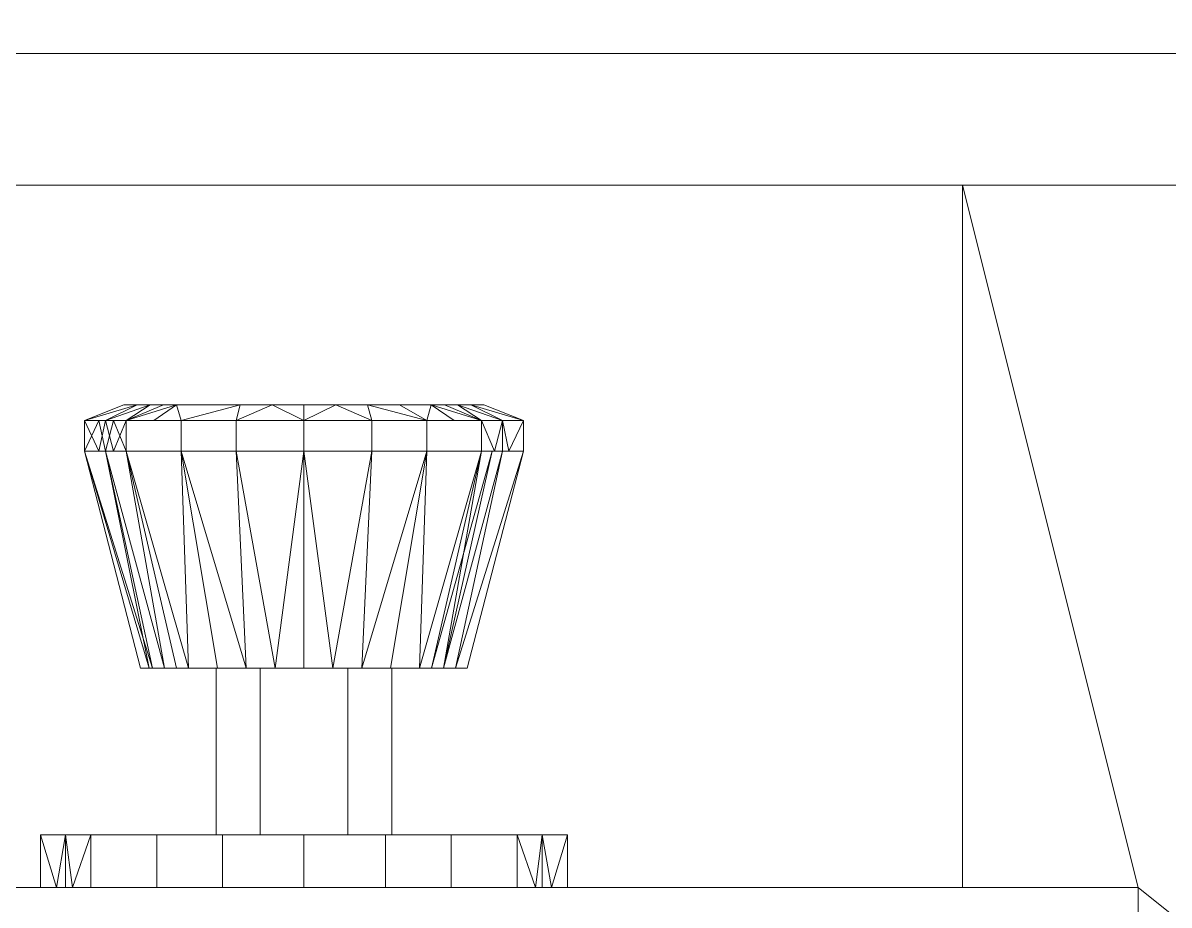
# Model space of a CAD drawing. Header units: millimetres. Extents: x -58504 to -31854, y -45142 to -12667.
# Drawn here: x -43530.8 to -43400.3, y -36413.8 to -36313.4 of the extents above; entities that cross this region are included whole.
import ezdxf

# ---------------------------------------------------------------- set-up
doc = ezdxf.new("R2010")
doc.units = ezdxf.units.MM
for name, color, linetype, lineweight in [('Doors', 7, 'Continuous', 9), ('Floors', 7, 'Continuous', 9), ('Frame_Mullion', 7, 'Continuous', 9), ('Walls', 7, 'Continuous', 9), ('五金器具', 7, 'Continuous', 9)]:
    doc.layers.add(name, color=color, linetype=linetype, lineweight=lineweight)

# ---------------------------------------------------------------- blocks, each defined once
blk = doc.blocks.new('單開-矩形- _1_ - 100 x 210 cm-432073-_3D_')
at = {"layer": 'Frame_Mullion', "color": 8}
mesh = blk.add_polyface(dxfattribs=at)
corners = [(430, 270), (430, 270, 2030), (-430, 270, 2030), (-430, 270), (-500, 270), (-500, 270, 2100), (500, 270, 2100), (500, 270)]
mesh.append_faces([[corners[k] for k in face] for face in [(6, 1, 2, 5)]], dxfattribs={"vtx0": -1, "vtx2": -1, "color": 8})
mesh.append_faces([[corners[k] for k in face] for face in [(7, 0, 1, 6)]], dxfattribs={"vtx2": -1, "color": 8})
mesh.append_faces([[corners[k] for k in face] for face in [(2, 3, 4, 5)]], dxfattribs={"vtx3": -1, "color": 8})
mesh = blk.add_polyface(dxfattribs=at)
corners = [(-500, 270, 2100), (-500, 150, 2100), (500, 150, 2100), (500, 270, 2100)]
mesh.append_faces([[corners[k] for k in face] for face in [(0, 1, 2, 3)]], dxfattribs={"color": 8})
mesh = blk.add_polyface(dxfattribs=at)
corners = [(-430, 190, 2030), (-430, 270, 2030), (430, 270, 2030), (430, 190, 2030)]
mesh.append_faces([[corners[k] for k in face] for face in [(0, 1, 2, 3)]], dxfattribs={"color": 8})
mesh = blk.add_polyface(dxfattribs=at)
corners = [(450, 150), (450, 190), (430, 190), (430, 270), (500, 270), (500, 150)]
mesh.append_faces([[corners[k] for k in face] for face in [(3, 1, 2)]], dxfattribs={"vtx0": -1, "color": 8})
mesh.append_faces([[corners[k] for k in face] for face in [(1, 3, 4, 5)]], dxfattribs={"vtx0": -1, "vtx3": -1, "color": 8})
mesh.append_faces([[corners[k] for k in face] for face in [(0, 1, 5)]], dxfattribs={"vtx1": -1, "color": 8})
mesh = blk.add_polyface(dxfattribs=at)
corners = [(430, 190, 2030), (430, 270, 2030), (430, 270), (430, 190)]
mesh.append_faces([[corners[k] for k in face] for face in [(0, 1, 2, 3)]], dxfattribs={"color": 8})
mesh = blk.add_polyface(dxfattribs=at)
corners = [(450, 190), (450, 190, 2050), (-450, 190, 2050), (-450, 190), (-430, 190), (-430, 190, 2030), (430, 190, 2030), (430, 190)]
mesh.append_faces([[corners[k] for k in face] for face in [(2, 5, 6, 1)]], dxfattribs={"vtx0": -1, "vtx2": -1, "color": 8})
mesh.append_faces([[corners[k] for k in face] for face in [(3, 4, 5, 2)]], dxfattribs={"vtx2": -1, "color": 8})
mesh.append_faces([[corners[k] for k in face] for face in [(6, 7, 0, 1)]], dxfattribs={"vtx3": -1, "color": 8})
mesh = blk.add_polyface(dxfattribs=at)
corners = [(-450, 150, 2050), (-450, 190, 2050), (450, 190, 2050), (450, 150, 2050)]
mesh.append_faces([[corners[k] for k in face] for face in [(0, 1, 2, 3)]], dxfattribs={"color": 8})
mesh = blk.add_polyface(dxfattribs=at)
corners = [(450, 150, 2050), (450, 190, 2050), (450, 190), (450, 150)]
mesh.append_faces([[corners[k] for k in face] for face in [(0, 1, 2, 3)]], dxfattribs={"color": 8})
at = {"layer": '五金器具'}
mesh = blk.add_polyface(dxfattribs=at)
corners = [(375.5, 245, 1000), (380, 243.2, 1000), (375.23, 243.2, 985.31), (362.73, 243.2, 976.22), (347.27, 243.2, 976.22), (334.77, 243.2, 985.31), (330, 243.2, 1000), (334.5, 245, 1000), (340.5, 245, 985.5), (355, 245, 979.5), (369.5, 245, 985.5), (347.75, 245, 982.5), (362.25, 245, 982.5), (337.5, 245, 992.75), (332.39, 243.2, 992.65), (372.5, 245, 992.75), (377.61, 243.2, 992.65), (341.02, 243.2, 980.76), (368.98, 243.2, 980.76), (351.38, 245, 981), (355, 243.2, 976.22), (358.62, 245, 981), (339, 245, 989.13), (336, 245, 996.38), (371, 245, 989.13), (374, 245, 996.38), (344.13, 245, 984), (372.1, 243.2, 983.03), (365.87, 245, 984)]
mesh.append_faces([[corners[k] for k in face] for face in [(4, 19, 20), (20, 21, 3), (21, 20, 9), (16, 25, 1), (9, 20, 19)]], dxfattribs={"vtx0": -1, "vtx1": -1})
mesh.append_faces([[corners[k] for k in face] for face in [(13, 5, 14), (4, 11, 19), (5, 13, 22), (18, 12, 28), (16, 15, 25)]], dxfattribs={"vtx0": -1, "vtx2": -1})
mesh.append_faces([[corners[k] for k in face] for face in [(2, 10, 24, 15)]], dxfattribs={"vtx0": -1, "vtx3": -1})
mesh.append_faces([[corners[k] for k in face] for face in [(0, 1, 25)]], dxfattribs={"vtx1": -1})
mesh.append_faces([[corners[k] for k in face] for face in [(21, 12, 3), (14, 6, 23), (26, 11, 17, 8), (27, 18, 10), (18, 3, 12), (17, 5, 8), (4, 17, 11), (2, 27, 10), (22, 8, 5), (23, 13, 14), (16, 2, 15), (28, 10, 18)]], dxfattribs={"vtx1": -1, "vtx2": -1})
mesh.append_faces([[corners[k] for k in face] for face in [(6, 7, 23)]], dxfattribs={"vtx2": -1})
mesh = blk.add_polyface(dxfattribs=at)
corners = [(334.5, 245, 1000), (330, 243.2, 1000), (334.77, 243.2, 1014.69), (347.27, 243.2, 1023.78), (362.73, 243.2, 1023.78), (375.23, 243.2, 1014.69), (380, 243.2, 1000), (375.5, 245, 1000), (369.5, 245, 1014.5), (355, 245, 1020.5), (340.5, 245, 1014.5), (362.25, 245, 1017.5), (347.75, 245, 1017.5), (372.5, 245, 1007.25), (377.61, 243.2, 1007.35), (337.5, 245, 1007.25), (332.39, 243.2, 1007.35), (368.98, 243.2, 1019.24), (341.02, 243.2, 1019.24), (358.62, 245, 1019), (355, 243.2, 1023.78), (351.38, 245, 1019), (371, 245, 1010.87), (374, 245, 1003.62), (339, 245, 1010.87), (336, 245, 1003.62), (365.87, 245, 1016), (337.9, 243.2, 1016.97), (344.13, 245, 1016)]
mesh.append_faces([[corners[k] for k in face] for face in [(24, 2, 10), (4, 19, 20), (20, 21, 3), (21, 20, 9), (16, 25, 1), (9, 20, 19)]], dxfattribs={"vtx0": -1, "vtx1": -1})
mesh.append_faces([[corners[k] for k in face] for face in [(13, 5, 14), (4, 11, 19), (5, 13, 22), (16, 15, 25), (17, 8, 26)]], dxfattribs={"vtx0": -1, "vtx2": -1})
mesh.append_faces([[corners[k] for k in face] for face in [(18, 12, 28, 10)]], dxfattribs={"vtx0": -1, "vtx3": -1})
mesh.append_faces([[corners[k] for k in face] for face in [(0, 1, 25)]], dxfattribs={"vtx1": -1})
mesh.append_faces([[corners[k] for k in face] for face in [(21, 12, 3), (14, 6, 23), (26, 11, 17), (27, 18, 10), (18, 3, 12), (17, 5, 8), (4, 17, 11), (24, 15, 2), (2, 27, 10), (22, 8, 5), (23, 13, 14), (16, 2, 15)]], dxfattribs={"vtx1": -1, "vtx2": -1})
mesh.append_faces([[corners[k] for k in face] for face in [(6, 7, 23)]], dxfattribs={"vtx2": -1})
mesh = blk.add_polyface(dxfattribs=at)
corners = [(355, 245, 1000), (375.5, 245, 1000), (369.5, 245, 985.5), (355, 245, 979.5), (340.5, 245, 985.5), (334.5, 245, 1000)]
mesh.append_faces([[corners[k] for k in face] for face in [(0, 3, 4, 5)]], dxfattribs={"vtx0": -1})
mesh.append_faces([[corners[k] for k in face] for face in [(0, 1, 2, 3)]], dxfattribs={"vtx3": -1})
mesh = blk.add_polyface(dxfattribs=at)
corners = [(355, 245, 1000), (334.5, 245, 1000), (340.5, 245, 1014.5), (355, 245, 1020.5), (369.5, 245, 1014.5), (375.5, 245, 1000)]
mesh.append_faces([[corners[k] for k in face] for face in [(4, 5, 0, 3)]], dxfattribs={"vtx2": -1})
mesh.append_faces([[corners[k] for k in face] for face in [(0, 1, 2, 3)]], dxfattribs={"vtx3": -1})
mesh = blk.add_polyface(dxfattribs=at)
corners = [(380, 243.2, 1000), (380, 239.7, 1000), (375.23, 239.7, 985.31), (362.73, 239.7, 976.22), (347.27, 239.7, 976.22), (334.77, 239.7, 985.31), (330, 239.7, 1000), (330, 243.2, 1000), (334.77, 243.2, 985.31), (347.27, 243.2, 976.22), (362.73, 243.2, 976.22), (375.23, 243.2, 985.31), (333.32, 243.2, 989.79), (332.39, 239.7, 992.65), (341.02, 239.7, 980.76), (341.02, 243.2, 980.76), (355, 243.2, 976.22), (355, 239.7, 976.22), (368.98, 239.7, 980.76), (368.98, 243.2, 980.76), (376.68, 239.7, 989.79), (377.61, 243.2, 992.65), (331.66, 243.2, 994.9), (378.34, 239.7, 994.9)]
mesh.append_faces([[corners[k] for k in face] for face in [(13, 12, 5), (0, 23, 21), (21, 20, 11), (2, 11, 20)]], dxfattribs={"vtx0": -1, "vtx1": -1})
mesh.append_faces([[corners[k] for k in face] for face in [(5, 8, 15, 14), (9, 4, 14, 15), (10, 3, 17, 16), (3, 10, 19, 18), (11, 2, 18, 19), (22, 13, 6), (4, 9, 16, 17)]], dxfattribs={"vtx0": -1, "vtx2": -1})
mesh.append_faces([[corners[k] for k in face] for face in [(22, 12, 13), (23, 20, 21), (12, 8, 5)]], dxfattribs={"vtx1": -1, "vtx2": -1})
mesh.append_faces([[corners[k] for k in face] for face in [(6, 7, 22), (0, 1, 23)]], dxfattribs={"vtx2": -1})
mesh = blk.add_polyface(dxfattribs=at)
corners = [(330, 243.2, 1000), (330, 239.7, 1000), (334.77, 239.7, 1014.69), (347.27, 239.7, 1023.78), (362.73, 239.7, 1023.78), (375.23, 239.7, 1014.69), (380, 239.7, 1000), (380, 243.2, 1000), (375.23, 243.2, 1014.69), (362.73, 243.2, 1023.78), (347.27, 243.2, 1023.78), (334.77, 243.2, 1014.69), (368.98, 243.2, 1019.24), (368.98, 239.7, 1019.24), (377.61, 239.7, 1007.35), (377.61, 243.2, 1007.35), (355, 243.2, 1023.78), (355, 239.7, 1023.78), (333.32, 239.7, 1010.21), (332.39, 243.2, 1007.35), (341.02, 239.7, 1019.24), (341.02, 243.2, 1019.24), (331.66, 239.7, 1005.1)]
mesh.append_faces([[corners[k] for k in face] for face in [(15, 14, 6, 7)]], dxfattribs={"vtx0": -1})
mesh.append_faces([[corners[k] for k in face] for face in [(19, 18, 11), (0, 22, 19), (2, 11, 18)]], dxfattribs={"vtx0": -1, "vtx1": -1})
mesh.append_faces([[corners[k] for k in face] for face in [(5, 8, 12, 13), (9, 4, 13, 12), (14, 15, 8, 5), (4, 9, 16, 17), (17, 16, 10, 3), (3, 10, 21, 20), (20, 21, 11, 2)]], dxfattribs={"vtx0": -1, "vtx2": -1})
mesh.append_faces([[corners[k] for k in face] for face in [(22, 18, 19)]], dxfattribs={"vtx1": -1, "vtx2": -1})
mesh.append_faces([[corners[k] for k in face] for face in [(0, 1, 22)]], dxfattribs={"vtx2": -1})
mesh = blk.add_polyface(dxfattribs=at)
corners = [(380, 239.7, 1000), (373.6, 215, 1000), (368.15, 215, 986.85), (355, 215, 981.4), (341.85, 215, 986.85), (336.4, 215, 1000), (330, 239.7, 1000), (334.77, 239.7, 985.31), (347.27, 239.7, 976.22), (362.73, 239.7, 976.22), (375.23, 239.7, 985.31), (361.58, 215, 984.12), (348.42, 215, 984.12), (339.12, 215, 993.42), (370.88, 215, 993.42), (341.02, 239.7, 980.76), (368.98, 239.7, 980.76), (355, 239.7, 976.22), (351.71, 215, 982.76), (358.29, 215, 982.76), (340.49, 215, 990.14), (332.39, 239.7, 992.65), (377.61, 239.7, 992.65), (372.24, 215, 996.71), (376.42, 239.7, 988.98), (345.14, 215, 985.49), (364.86, 215, 985.49), (337.76, 215, 996.71), (369.51, 215, 990.14)]
mesh.append_faces([[corners[k] for k in face] for face in [(21, 27, 6), (9, 19, 17), (3, 17, 19), (17, 18, 8), (24, 28, 10)]], dxfattribs={"vtx0": -1, "vtx1": -1})
mesh.append_faces([[corners[k] for k in face] for face in [(4, 7, 15), (23, 22, 0), (9, 11, 19), (22, 23, 14), (24, 14, 28), (16, 2, 26), (21, 13, 27)]], dxfattribs={"vtx0": -1, "vtx2": -1})
mesh.append_faces([[corners[k] for k in face] for face in [(7, 4, 20, 13)]], dxfattribs={"vtx0": -1, "vtx3": -1})
mesh.append_faces([[corners[k] for k in face] for face in [(5, 6, 27), (1, 23, 0)]], dxfattribs={"vtx1": -1})
mesh.append_faces([[corners[k] for k in face] for face in [(28, 2, 10), (24, 22, 14), (12, 25, 15), (21, 7, 13), (3, 18, 17), (16, 10, 2), (15, 8, 12), (26, 11, 16), (18, 12, 8), (25, 4, 15), (9, 16, 11)]], dxfattribs={"vtx1": -1, "vtx2": -1})
mesh = blk.add_polyface(dxfattribs=at)
corners = [(330, 239.7, 1000), (336.4, 215, 1000), (341.85, 215, 1013.15), (355, 215, 1018.6), (368.15, 215, 1013.15), (373.6, 215, 1000), (380, 239.7, 1000), (375.23, 239.7, 1014.69), (362.73, 239.7, 1023.78), (347.27, 239.7, 1023.78), (334.77, 239.7, 1014.69), (348.42, 215, 1015.88), (361.58, 215, 1015.88), (370.88, 215, 1006.58), (339.12, 215, 1006.58), (368.98, 239.7, 1019.24), (341.02, 239.7, 1019.24), (355, 239.7, 1023.78), (358.29, 215, 1017.24), (351.71, 215, 1017.24), (369.51, 215, 1009.86), (377.61, 239.7, 1007.35), (337.37, 215, 1002.33), (332.39, 239.7, 1007.35), (340.49, 215, 1009.86), (364.86, 215, 1014.51), (345.14, 215, 1014.51), (372.24, 215, 1003.29)]
mesh.append_faces([[corners[k] for k in face] for face in [(21, 27, 6), (0, 22, 23), (14, 23, 22), (9, 19, 17), (3, 17, 19), (17, 18, 8)]], dxfattribs={"vtx0": -1, "vtx1": -1})
mesh.append_faces([[corners[k] for k in face] for face in [(10, 14, 24), (4, 7, 15), (7, 4, 20), (9, 11, 19), (14, 10, 23), (16, 2, 26), (21, 13, 27)]], dxfattribs={"vtx0": -1, "vtx2": -1})
mesh.append_faces([[corners[k] for k in face] for face in [(5, 6, 27)]], dxfattribs={"vtx1": -1})
mesh.append_faces([[corners[k] for k in face] for face in [(12, 25, 15), (20, 13, 7), (3, 18, 17), (15, 8, 12), (16, 10, 2), (21, 7, 13), (26, 11, 16), (18, 12, 8), (24, 2, 10), (25, 4, 15), (9, 16, 11)]], dxfattribs={"vtx1": -1, "vtx2": -1})
mesh.append_faces([[corners[k] for k in face] for face in [(0, 1, 22)]], dxfattribs={"vtx2": -1})
mesh = blk.add_polyface(dxfattribs=at)
corners = [(373.6, 215, 1000), (365, 215, 1000), (360, 215, 991.34), (350, 215, 991.34), (345, 215, 1000), (336.4, 215, 1000), (341.85, 215, 986.85), (355, 215, 981.4), (368.15, 215, 986.85)]
mesh.append_faces([[corners[k] for k in face] for face in [(2, 7, 8, 1), (3, 6, 7, 2)]], dxfattribs={"vtx0": -1, "vtx2": -1})
mesh.append_faces([[corners[k] for k in face] for face in [(0, 1, 8)]], dxfattribs={"vtx1": -1})
mesh.append_faces([[corners[k] for k in face] for face in [(4, 5, 6, 3)]], dxfattribs={"vtx2": -1})
mesh = blk.add_polyface(dxfattribs=at)
corners = [(336.4, 215, 1000), (345, 215, 1000), (350, 215, 1008.66), (360, 215, 1008.66), (365, 215, 1000), (373.6, 215, 1000), (368.15, 215, 1013.15), (355, 215, 1018.6), (341.85, 215, 1013.15)]
mesh.append_faces([[corners[k] for k in face] for face in [(1, 8, 0)]], dxfattribs={"vtx0": -1})
mesh.append_faces([[corners[k] for k in face] for face in [(2, 7, 8, 1), (7, 2, 3)]], dxfattribs={"vtx0": -1, "vtx2": -1})
mesh.append_faces([[corners[k] for k in face] for face in [(3, 4, 6, 7)]], dxfattribs={"vtx1": -1, "vtx3": -1})
mesh.append_faces([[corners[k] for k in face] for face in [(4, 5, 6)]], dxfattribs={"vtx2": -1})
mesh = blk.add_polyface(dxfattribs=at)
corners = [(365, 215, 1000), (365, 196, 1000), (360, 196, 991.34), (350, 196, 991.34), (345, 196, 1000), (345, 215, 1000), (350, 215, 991.34), (360, 215, 991.34)]
mesh.append_faces([[corners[k] for k in face] for face in [(6, 3, 4, 5)]], dxfattribs={"vtx0": -1})
mesh.append_faces([[corners[k] for k in face] for face in [(3, 6, 7, 2)]], dxfattribs={"vtx0": -1, "vtx2": -1})
mesh.append_faces([[corners[k] for k in face] for face in [(0, 1, 2, 7)]], dxfattribs={"vtx2": -1})
mesh = blk.add_polyface(dxfattribs=at)
corners = [(345, 215, 1000), (345, 196, 1000), (350, 196, 1008.66), (360, 196, 1008.66), (365, 196, 1000), (365, 215, 1000), (360, 215, 1008.66), (350, 215, 1008.66)]
mesh.append_faces([[corners[k] for k in face] for face in [(6, 3, 4, 5)]], dxfattribs={"vtx0": -1})
mesh.append_faces([[corners[k] for k in face] for face in [(3, 6, 7, 2)]], dxfattribs={"vtx0": -1, "vtx2": -1})
mesh.append_faces([[corners[k] for k in face] for face in [(0, 1, 2, 7)]], dxfattribs={"vtx2": -1})
mesh = blk.add_polyface(dxfattribs=at)
corners = [(385, 196, 1000), (385, 190, 1000), (379.27, 190, 982.37), (364.27, 190, 971.47), (345.73, 190, 971.47), (330.73, 190, 982.37), (325, 190, 1000), (325, 196, 1000), (330.73, 196, 982.37), (345.73, 196, 971.47), (364.27, 196, 971.47), (379.27, 196, 982.37), (338.23, 196, 976.92), (338.23, 190, 976.92), (327.86, 190, 991.18), (327.86, 196, 991.18), (355, 196, 971.47), (355, 190, 971.47), (381.37, 190, 988.82), (382.14, 196, 991.18), (371.77, 190, 976.92), (371.77, 196, 976.92), (383.18, 190, 994.41)]
mesh.append_faces([[corners[k] for k in face] for face in [(15, 14, 6, 7)]], dxfattribs={"vtx0": -1})
mesh.append_faces([[corners[k] for k in face] for face in [(19, 18, 11), (0, 22, 19), (2, 11, 18)]], dxfattribs={"vtx0": -1, "vtx1": -1})
mesh.append_faces([[corners[k] for k in face] for face in [(5, 8, 12, 13), (9, 4, 13, 12), (14, 15, 8, 5), (4, 9, 16, 17), (17, 16, 10, 3), (3, 10, 21, 20), (20, 21, 11, 2)]], dxfattribs={"vtx0": -1, "vtx2": -1})
mesh.append_faces([[corners[k] for k in face] for face in [(22, 18, 19)]], dxfattribs={"vtx1": -1, "vtx2": -1})
mesh.append_faces([[corners[k] for k in face] for face in [(0, 1, 22)]], dxfattribs={"vtx2": -1})
mesh = blk.add_polyface(dxfattribs=at)
corners = [(325, 196, 1000), (325, 190, 1000), (330.73, 190, 1017.63), (345.73, 190, 1028.53), (364.27, 190, 1028.53), (379.27, 190, 1017.63), (385, 190, 1000), (385, 196, 1000), (379.27, 196, 1017.63), (364.27, 196, 1028.53), (345.73, 196, 1028.53), (330.73, 196, 1017.63), (371.77, 196, 1023.08), (371.77, 190, 1023.08), (382.14, 190, 1008.82), (382.14, 196, 1008.82), (355, 196, 1028.53), (355, 190, 1028.53), (328.63, 190, 1011.18), (327.86, 196, 1008.82), (338.23, 190, 1023.08), (338.23, 196, 1023.08), (326.82, 190, 1005.59)]
mesh.append_faces([[corners[k] for k in face] for face in [(15, 14, 6, 7)]], dxfattribs={"vtx0": -1})
mesh.append_faces([[corners[k] for k in face] for face in [(19, 18, 11), (0, 22, 19), (2, 11, 18)]], dxfattribs={"vtx0": -1, "vtx1": -1})
mesh.append_faces([[corners[k] for k in face] for face in [(8, 5, 14, 15), (9, 4, 13, 12), (12, 13, 5, 8), (4, 9, 16, 17), (17, 16, 10, 3), (3, 10, 21, 20), (20, 21, 11, 2)]], dxfattribs={"vtx0": -1, "vtx2": -1})
mesh.append_faces([[corners[k] for k in face] for face in [(22, 18, 19)]], dxfattribs={"vtx1": -1, "vtx2": -1})
mesh.append_faces([[corners[k] for k in face] for face in [(0, 1, 22)]], dxfattribs={"vtx2": -1})
mesh = blk.add_polyface(dxfattribs=at)
corners = [(365, 196, 1000), (385, 196, 1000), (379.27, 196, 982.37), (364.27, 196, 971.47), (345.73, 196, 971.47), (330.73, 196, 982.37), (325, 196, 1000), (345, 196, 1000), (350, 196, 991.34), (360, 196, 991.34)]
mesh.append_faces([[corners[k] for k in face] for face in [(9, 2, 3, 4)]], dxfattribs={"vtx0": -1, "vtx3": -1})
mesh.append_faces([[corners[k] for k in face] for face in [(4, 5, 8, 9)]], dxfattribs={"vtx1": -1, "vtx3": -1})
mesh.append_faces([[corners[k] for k in face] for face in [(0, 1, 2, 9)]], dxfattribs={"vtx2": -1})
mesh.append_faces([[corners[k] for k in face] for face in [(5, 6, 7, 8)]], dxfattribs={"vtx3": -1})
mesh = blk.add_polyface(dxfattribs=at)
corners = [(345, 196, 1000), (325, 196, 1000), (330.73, 196, 1017.63), (345.73, 196, 1028.53), (364.27, 196, 1028.53), (379.27, 196, 1017.63), (385, 196, 1000), (365, 196, 1000), (360, 196, 1008.66), (350, 196, 1008.66)]
mesh.append_faces([[corners[k] for k in face] for face in [(8, 4, 5, 7)]], dxfattribs={"vtx0": -1, "vtx2": -1})
mesh.append_faces([[corners[k] for k in face] for face in [(6, 7, 5), (1, 2, 0)]], dxfattribs={"vtx1": -1})
mesh.append_faces([[corners[k] for k in face] for face in [(3, 4, 8, 9), (2, 3, 9, 0)]], dxfattribs={"vtx1": -1, "vtx3": -1})
mesh = blk.add_polyface(dxfattribs=at)
corners = [(385, 190, 1000), (355, 190, 1000), (325, 190, 1000), (330.73, 190, 982.37), (345.73, 190, 971.47), (364.27, 190, 971.47), (379.27, 190, 982.37)]
mesh.append_faces([[corners[k] for k in face] for face in [(1, 5, 6, 0)]], dxfattribs={"vtx0": -1})
mesh.append_faces([[corners[k] for k in face] for face in [(1, 4, 5)]], dxfattribs={"vtx0": -1, "vtx2": -1})
mesh.append_faces([[corners[k] for k in face] for face in [(1, 2, 3, 4)]], dxfattribs={"vtx3": -1})
mesh = blk.add_polyface(dxfattribs=at)
corners = [(325, 190, 1000), (355, 190, 1000), (385, 190, 1000), (379.27, 190, 1017.63), (364.27, 190, 1028.53), (345.73, 190, 1028.53), (330.73, 190, 1017.63)]
mesh.append_faces([[corners[k] for k in face] for face in [(1, 5, 6, 0)]], dxfattribs={"vtx0": -1})
mesh.append_faces([[corners[k] for k in face] for face in [(5, 1, 4)]], dxfattribs={"vtx0": -1, "vtx1": -1})
mesh.append_faces([[corners[k] for k in face] for face in [(1, 2, 3, 4)]], dxfattribs={"vtx3": -1})

msp = doc.modelspace()

# ---------------------------------------------------------------- block references
at = {"layer": 'Doors', "color": 8}
msp.add_blockref('單開-矩形- _1_ - 100 x 210 cm-432073-_3D_', (-43853.81, -36601.86, 11000), dxfattribs=at)

# ---------------------------------------------------------------- meshes
at = {"layer": 'Floors', "color": 9}
mesh = msp.add_polyface(dxfattribs=at)
corners = [(-42028.81, -14316.86, 10820), (-42028.81, -12666.86, 10820), (-38828.81, -12666.86, 10820), (-38828.81, -14316.86, 10820), (-33278.81, -14316.86, 10820), (-33278.81, -21316.86, 10820), (-32828.81, -21316.86, 10820), (-32828.81, -31066.86, 10820), (-33278.81, -31066.86, 10820), (-33278.81, -33116.86, 10820), (-31853.81, -33116.86, 10820), (-31853.81, -36466.86, 10820), (-33278.81, -36466.86, 10820), (-33278.81, -43716.86, 10820), (-35428.81, -43716.86, 10820), (-35428.81, -45141.86, 10820), (-38778.81, -45141.86, 10820), (-38778.81, -43716.86, 10820), (-42303.81, -43716.86, 10820), (-42303.81, -45141.86, 10820), (-45653.81, -45141.86, 10820), (-45653.81, -43716.86, 10820), (-49578.81, -43716.86, 10820), (-49578.81, -45141.86, 10820), (-52928.81, -45141.86, 10820), (-52928.81, -43766.86, 10820), (-57078.81, -43766.86, 10820), (-57078.81, -36466.86, 10820), (-58503.82, -36466.86, 10820), (-58503.82, -33116.86, 10820), (-57128.82, -33116.86, 10820), (-57128.82, -29916.86, 10820), (-49328.81, -29916.86, 10820), (-49328.81, -29141.86, 10820), (-50703.81, -29141.86, 10820), (-50703.81, -22316.86, 10820), (-49928.8, -22316.86, 10820), (-49928.8, -21466.86, 10820), (-50703.81, -21466.86, 10820), (-50703.81, -18116.86, 10820), (-49328.81, -18116.86, 10820), (-49328.81, -14316.86, 10820), (-38978.81, -22666.86, 10820), (-39228.81, -22666.86, 10820), (-39228.81, -24116.86, 10820), (-38978.81, -24116.86, 10820), (-33828.81, -24116.86, 10820), (-33828.81, -21916.86, 10820), (-38828.81, -21916.86, 10820), (-38828.81, -24116.86, 10820), (-34578.81, -26766.86, 10820), (-38878.81, -26766.86, 10820), (-38878.81, -27206.86, 10820), (-34578.81, -27206.86, 10820), (-38878.81, -27356.86, 10820), (-38878.81, -30316.86, 10820), (-34988.81, -30316.86, 10820), (-34988.81, -28936.86, 10820), (-34728.81, -28936.86, 10820), (-34728.81, -27356.86, 10820), (-41978.81, -25141.86, 10820), (-42328.81, -25141.86, 10820), (-42328.81, -26791.86, 10820), (-41978.81, -26791.86, 10820), (-42028.81, -31316.86, 10820), (-42028.81, -30591.86, 10820), (-43728.81, -30591.86, 10820), (-43728.81, -31316.86, 10820), (-43878.81, -31926.86, 10820), (-43878.81, -30591.86, 10820), (-44378.81, -30591.86, 10820), (-44378.81, -31926.86, 10820), (-46428.81, -33441.86, 10820), (-47428.81, -33441.86, 10820), (-47428.81, -34116.86, 10820), (-46428.81, -34116.86, 10820), (-45328.81, -33441.86, 10820), (-46328.81, -33441.86, 10820), (-46328.81, -34116.86, 10820), (-45328.81, -34116.86, 10820), (-49028.81, -30591.86, 10820), (-49028.81, -33291.86, 10820), (-45908.81, -33291.86, 10820), (-45908.81, -30591.86, 10820), (-39228.81, -26816.86, 10820), (-39228.81, -29916.86, 10820), (-39028.81, -29916.86, 10820), (-39028.81, -26816.86, 10820), (-46353.81, -36916.36, 10820), (-46653.81, -36916.36, 10820), (-46653.81, -37166.86, 10820), (-46353.81, -37166.86, 10820), (-56178.81, -38966.86, 10820), (-56928.81, -38966.86, 10820), (-56928.81, -39266.86, 10820), (-56178.81, -39266.86, 10820), (-52628.81, -36916.86, 10820), (-53378.81, -36916.86, 10820), (-53378.81, -37066.86, 10820), (-52628.81, -37066.86, 10820), (-49928.81, -31066.86, 10820), (-49928.81, -31466.86, 10820), (-49728.81, -31466.86, 10820), (-49728.81, -31066.86, 10820), (-51278.81, -35816.86, 10820), (-51578.81, -35816.86, 10820), (-51578.81, -36316.86, 10820), (-51278.81, -36316.86, 10820), (-46803.81, -39566.86, 10820), (-47103.81, -39566.86, 10820), (-47103.81, -40066.86, 10820), (-46803.81, -40066.86, 10820), (-36948.81, -36916.86, 10820), (-37248.81, -36916.86, 10820), (-37248.81, -37266.86, 10820), (-36948.81, -37266.86, 10820), (-34078.81, -39626.86, 10820), (-33778.81, -39626.86, 10820), (-33778.81, -39326.86, 10820), (-34078.81, -39326.86, 10820), (-36988.81, -30916.86, 10820), (-37288.81, -30916.86, 10820), (-37288.81, -31266.86, 10820), (-36988.81, -31266.86, 10820), (-44528.81, -14466.86, 10820), (-44828.81, -14466.86, 10820), (-44828.81, -15216.86, 10820), (-44528.81, -15216.86, 10820), (-41078.81, -19666.86, 10820), (-41878.81, -19666.86, 10820), (-41878.81, -19966.86, 10820), (-41078.81, -19966.86, 10820)]
mesh.append_faces([[corners[k] for k in face] for face in [(30, 27, 28, 29), (3, 0, 1, 2)]], dxfattribs={"vtx0": -1, "color": 9})
mesh.append_faces([[corners[k] for k in face] for face in [(111, 21, 110), (106, 96, 105), (82, 73, 81), (32, 100, 31), (101, 31, 100), (44, 60, 43)]], dxfattribs={"vtx0": -1, "vtx1": -1, "color": 9})
mesh.append_faces([[corners[k] for k in face] for face in [(109, 107, 90, 108), (74, 104, 81, 73), (79, 68, 64), (62, 83, 33, 61), (66, 69, 62, 65), (130, 61, 36), (52, 54, 87, 51)]], dxfattribs={"vtx0": -1, "vtx1": -1, "vtx2": -1, "color": 9})
mesh.append_faces([[corners[k] for k in face] for face in [(17, 114, 116, 14), (9, 12, 112, 123), (64, 122, 113, 79), (44, 51, 84, 60)]], dxfattribs={"vtx0": -1, "vtx1": -1, "vtx2": -1, "vtx3": -1, "color": 9})
mesh.append_faces([[corners[k] for k in face] for face in [(27, 98, 92, 93), (82, 77, 72, 73), (71, 76, 82, 83), (32, 80, 103, 100), (40, 126, 129, 130)]], dxfattribs={"vtx0": -1, "vtx1": -1, "vtx3": -1, "color": 9})
mesh.append_faces([[corners[k] for k in face] for face in [(95, 25, 26, 94), (94, 26, 27, 93), (115, 119, 116, 114), (72, 77, 78, 75), (68, 79, 76, 71), (12, 115, 112), (68, 67, 64), (123, 112, 113, 122), (33, 83, 80, 32), (83, 70, 71), (69, 66, 67, 68), (126, 40, 41, 125), (0, 124, 125, 41), (58, 7, 8), (51, 87, 84), (42, 48, 49, 45)]], dxfattribs={"vtx0": -1, "vtx2": -1, "color": 9})
mesh.append_faces([[corners[k] for k in face] for face in [(25, 98, 99, 22), (110, 21, 22, 99), (108, 90, 91, 18), (105, 96, 97, 30), (81, 104, 105, 101), (114, 17, 18, 91), (12, 118, 119, 115), (88, 78, 79, 113), (62, 69, 70, 83), (65, 62, 63, 85), (130, 36, 37, 40), (48, 131, 128, 3), (55, 121, 122, 64), (7, 53, 50, 46), (51, 44, 45, 49), (48, 42, 43, 131)]], dxfattribs={"vtx0": -1, "vtx2": -1, "vtx3": -1, "color": 9})
mesh.append_faces([[corners[k] for k in face] for face in [(16, 17, 14, 15), (35, 36, 34), (57, 58, 56)]], dxfattribs={"vtx1": -1, "color": 9})
mesh.append_faces([[corners[k] for k in face] for face in [(101, 102, 81), (76, 77, 82), (126, 127, 129), (130, 131, 43), (85, 86, 55)]], dxfattribs={"vtx1": -1, "vtx2": -1, "color": 9})
mesh.append_faces([[corners[k] for k in face] for face in [(95, 92, 98, 25), (109, 110, 99, 107), (111, 108, 18, 21), (97, 98, 27, 30), (30, 31, 101, 105), (74, 75, 89, 104), (88, 89, 75, 78), (33, 34, 36, 61), (60, 61, 130, 43), (64, 65, 85, 55), (128, 129, 0, 3), (127, 124, 0, 129), (8, 9, 56, 58), (123, 120, 56, 9), (58, 59, 53, 7)]], dxfattribs={"vtx1": -1, "vtx2": -1, "vtx3": -1, "color": 9})
mesh.append_faces([[corners[k] for k in face] for face in [(106, 107, 99, 96), (107, 104, 89, 90), (80, 81, 102, 103), (12, 13, 117, 118), (116, 117, 13, 14), (113, 114, 91, 88), (63, 60, 84, 85), (120, 121, 55, 56), (54, 55, 86, 87), (59, 54, 52, 53), (50, 51, 49, 46), (46, 47, 6, 7), (47, 48, 5, 6)]], dxfattribs={"vtx1": -1, "vtx3": -1, "color": 9})
mesh.append_faces([[corners[k] for k in face] for face in [(23, 24, 25, 22), (10, 11, 12, 9)]], dxfattribs={"vtx2": -1, "color": 9})
mesh.append_faces([[corners[k] for k in face] for face in [(3, 4, 5, 48)]], dxfattribs={"vtx2": -1, "vtx3": -1, "color": 9})
mesh.append_faces([[corners[k] for k in face] for face in [(18, 19, 20, 21), (37, 38, 39, 40)]], dxfattribs={"vtx3": -1, "color": 9})
mesh = msp.add_polyface(dxfattribs=at)
corners = [(-42028.81, -14316.86, 11000), (-49328.81, -14316.86, 11000), (-49328.81, -18116.86, 11000), (-50703.81, -18116.86, 11000), (-50703.81, -21466.86, 11000), (-49928.8, -21466.86, 11000), (-49928.8, -22316.86, 11000), (-50703.81, -22316.86, 11000), (-50703.81, -29141.86, 11000), (-49328.81, -29141.86, 11000), (-49328.81, -29916.86, 11000), (-57128.82, -29916.86, 11000), (-57128.82, -33116.86, 11000), (-58503.82, -33116.86, 11000), (-58503.82, -36466.86, 11000), (-57078.81, -36466.86, 11000), (-57078.81, -43766.86, 11000), (-52928.81, -43766.86, 11000), (-52928.81, -45141.86, 11000), (-49578.81, -45141.86, 11000), (-49578.81, -43716.86, 11000), (-45653.81, -43716.86, 11000), (-45653.81, -45141.86, 11000), (-42303.81, -45141.86, 11000), (-42303.81, -43716.86, 11000), (-38778.81, -43716.86, 11000), (-38778.81, -45141.86, 11000), (-35428.81, -45141.86, 11000), (-35428.81, -43716.86, 11000), (-33278.81, -43716.86, 11000), (-33278.81, -36466.86, 11000), (-31853.81, -36466.86, 11000), (-31853.81, -33116.86, 11000), (-33278.81, -33116.86, 11000), (-33278.81, -31066.86, 11000), (-32828.81, -31066.86, 11000), (-32828.81, -21316.86, 11000), (-33278.81, -21316.86, 11000), (-33278.81, -14316.86, 11000), (-38828.81, -14316.86, 11000), (-38828.81, -12666.86, 11000), (-42028.81, -12666.86, 11000), (-38978.81, -22666.86, 11000), (-38978.81, -24116.86, 11000), (-39228.81, -24116.86, 11000), (-39228.81, -22666.86, 11000), (-33828.81, -24116.86, 11000), (-38828.81, -24116.86, 11000), (-38828.81, -21916.86, 11000), (-33828.81, -21916.86, 11000), (-34578.81, -26766.86, 11000), (-34578.81, -27206.86, 11000), (-38878.81, -27206.86, 11000), (-38878.81, -26766.86, 11000), (-38878.81, -27356.86, 11000), (-34728.81, -27356.86, 11000), (-34728.81, -28936.86, 11000), (-34988.81, -28936.86, 11000), (-34988.81, -30316.86, 11000), (-38878.81, -30316.86, 11000), (-41978.81, -25141.86, 11000), (-41978.81, -26791.86, 11000), (-42328.81, -26791.86, 11000), (-42328.81, -25141.86, 11000), (-42028.81, -31316.86, 11000), (-43728.81, -31316.86, 11000), (-43728.81, -30591.86, 11000), (-42028.81, -30591.86, 11000), (-43878.81, -31926.86, 11000), (-44378.81, -31926.86, 11000), (-44378.81, -30591.86, 11000), (-43878.81, -30591.86, 11000), (-46428.81, -33441.86, 11000), (-46428.81, -34116.86, 11000), (-47428.81, -34116.86, 11000), (-47428.81, -33441.86, 11000), (-45328.81, -33441.86, 11000), (-45328.81, -34116.86, 11000), (-46328.81, -34116.86, 11000), (-46328.81, -33441.86, 11000), (-49028.81, -30591.86, 11000), (-45908.81, -30591.86, 11000), (-45908.81, -33291.86, 11000), (-49028.81, -33291.86, 11000), (-39228.81, -26816.86, 11000), (-39028.81, -26816.86, 11000), (-39028.81, -29916.86, 11000), (-39228.81, -29916.86, 11000), (-46353.81, -36916.36, 11000), (-46353.81, -37166.86, 11000), (-46653.81, -37166.86, 11000), (-46653.81, -36916.36, 11000), (-56178.81, -38966.86, 11000), (-56178.81, -39266.86, 11000), (-56928.81, -39266.86, 11000), (-56928.81, -38966.86, 11000), (-52628.81, -36916.86, 11000), (-52628.81, -37066.86, 11000), (-53378.81, -37066.86, 11000), (-53378.81, -36916.86, 11000), (-49928.81, -31066.86, 11000), (-49728.81, -31066.86, 11000), (-49728.81, -31466.86, 11000), (-49928.81, -31466.86, 11000), (-51278.81, -35816.86, 11000), (-51278.81, -36316.86, 11000), (-51578.81, -36316.86, 11000), (-51578.81, -35816.86, 11000), (-46803.81, -39566.86, 11000), (-46803.81, -40066.86, 11000), (-47103.81, -40066.86, 11000), (-47103.81, -39566.86, 11000), (-36948.81, -36916.86, 11000), (-36948.81, -37266.86, 11000), (-37248.81, -37266.86, 11000), (-37248.81, -36916.86, 11000), (-34078.81, -39626.86, 11000), (-34078.81, -39326.86, 11000), (-33778.81, -39326.86, 11000), (-33778.81, -39626.86, 11000), (-36988.81, -30916.86, 11000), (-36988.81, -31266.86, 11000), (-37288.81, -31266.86, 11000), (-37288.81, -30916.86, 11000), (-44528.81, -14466.86, 11000), (-44528.81, -15216.86, 11000), (-44828.81, -15216.86, 11000), (-44828.81, -14466.86, 11000), (-41078.81, -19666.86, 11000), (-41078.81, -19966.86, 11000), (-41878.81, -19966.86, 11000), (-41878.81, -19666.86, 11000)]
mesh.append_faces([[corners[k] for k in face] for face in [(5, 2, 3, 4), (24, 21, 22, 23), (28, 25, 26, 27)]], dxfattribs={"vtx0": -1, "color": 9})
mesh.append_faces([[corners[k] for k in face] for face in [(75, 83, 74), (92, 15, 95), (65, 68, 64)]], dxfattribs={"vtx0": -1, "vtx1": -1, "color": 9})
mesh.append_faces([[corners[k] for k in face] for face in [(126, 2, 131, 125), (63, 6, 9, 62), (71, 66, 62, 70), (109, 21, 24)]], dxfattribs={"vtx0": -1, "vtx1": -1, "vtx2": -1, "color": 9})
mesh.append_faces([[corners[k] for k in face] for face in [(81, 70, 62, 9), (103, 12, 107, 83), (12, 15, 99, 107), (104, 91, 74, 83), (111, 90, 105, 97), (33, 121, 112, 30), (64, 77, 115, 122), (116, 114, 25, 28)]], dxfattribs={"vtx0": -1, "vtx1": -1, "vtx2": -1, "vtx3": -1, "color": 9})
mesh.append_faces([[corners[k] for k in face] for face in [(53, 47, 43, 44), (35, 46, 50, 51), (15, 92, 98, 99), (17, 20, 97, 98), (30, 113, 117, 118)]], dxfattribs={"vtx0": -1, "vtx1": -1, "vtx3": -1, "color": 9})
mesh.append_faces([[corners[k] for k in face] for face in [(2, 130, 131), (80, 101, 102, 83), (67, 61, 62, 66), (84, 60, 61, 87), (47, 53, 50, 46), (46, 35, 36, 49), (49, 36, 37, 48), (52, 54, 55, 51), (54, 85, 86, 59), (59, 123, 120, 58), (107, 99, 96, 106), (97, 105, 106, 96), (105, 90, 91, 104), (108, 89, 90, 111), (21, 109, 110, 20), (30, 118, 119, 29), (115, 88, 89, 114), (30, 112, 113), (29, 119, 116, 28)]], dxfattribs={"vtx0": -1, "vtx2": -1, "color": 9})
mesh.append_faces([[corners[k] for k in face] for face in [(0, 124, 125, 131), (39, 41, 0, 128), (45, 129, 130, 60), (10, 100, 101, 80), (59, 86, 87, 64), (51, 55, 56, 35), (98, 92, 93, 17), (76, 68, 69, 82), (78, 72, 73, 88), (68, 76, 77, 64)]], dxfattribs={"vtx0": -1, "vtx2": -1, "vtx3": -1, "color": 9})
mesh.append_faces([[corners[k] for k in face] for face in [(8, 9, 6, 7), (40, 41, 39), (19, 20, 17, 18), (32, 33, 30, 31)]], dxfattribs={"vtx1": -1, "color": 9})
mesh.append_faces([[corners[k] for k in face] for face in [(131, 128, 0), (10, 11, 100), (120, 121, 58), (102, 103, 83), (107, 104, 83), (78, 79, 72)]], dxfattribs={"vtx1": -1, "vtx2": -1, "color": 9})
mesh.append_faces([[corners[k] for k in face] for face in [(5, 6, 130, 2), (128, 129, 48, 39), (63, 60, 130, 6), (67, 64, 87, 61), (45, 42, 48, 129), (84, 85, 53, 44), (44, 45, 60, 84), (52, 53, 85, 54), (122, 123, 59, 64), (34, 35, 56, 58), (33, 34, 58, 121), (110, 111, 97, 20), (108, 109, 24, 89), (79, 76, 82, 72), (77, 78, 88, 115), (24, 25, 114, 89)]], dxfattribs={"vtx1": -1, "vtx2": -1, "vtx3": -1, "color": 9})
mesh.append_faces([[corners[k] for k in face] for face in [(1, 2, 126, 127), (0, 1, 127, 124), (9, 10, 80, 81), (103, 100, 11, 12), (69, 70, 81, 82), (65, 66, 71, 68), (42, 43, 47, 48), (121, 122, 115, 112), (82, 83, 75, 72), (91, 88, 73, 74), (93, 94, 16, 17), (94, 95, 15, 16), (116, 117, 113, 114)]], dxfattribs={"vtx1": -1, "vtx3": -1, "color": 9})
mesh.append_faces([[corners[k] for k in face] for face in [(56, 57, 58)]], dxfattribs={"vtx2": -1, "color": 9})
mesh.append_faces([[corners[k] for k in face] for face in [(37, 38, 39, 48)]], dxfattribs={"vtx2": -1, "vtx3": -1, "color": 9})
mesh.append_faces([[corners[k] for k in face] for face in [(12, 13, 14, 15)]], dxfattribs={"vtx3": -1, "color": 9})
at = {"layer": 'Walls', "color": 9}
mesh = msp.add_polyface(dxfattribs=at)
corners = [(-49028.81, -36316.86, 14300), (-39828.82, -36316.86, 14300), (-39828.82, -36316.86, 11000), (-40803.81, -36316.86, 11000), (-40803.81, -36316.86, 13100), (-41803.81, -36316.86, 13100), (-41803.81, -36316.86, 11000), (-43353.81, -36316.86, 11000), (-43353.81, -36316.86, 13100), (-44353.81, -36316.86, 13100), (-44353.81, -36316.86, 11000), (-47628.81, -36316.86, 11000), (-47628.81, -36316.86, 13100), (-48628.81, -36316.86, 13100), (-48628.81, -36316.86, 11000), (-49028.81, -36316.86, 11000)]
mesh.append_faces([[corners[k] for k in face] for face in [(0, 9, 12, 13)]], dxfattribs={"vtx0": -1, "vtx1": -1, "vtx3": -1, "color": 9})
mesh.append_faces([[corners[k] for k in face] for face in [(1, 8, 9, 0)]], dxfattribs={"vtx0": -1, "vtx2": -1, "color": 9})
mesh.append_faces([[corners[k] for k in face] for face in [(1, 4, 5, 8)]], dxfattribs={"vtx0": -1, "vtx2": -1, "vtx3": -1, "color": 9})
mesh.append_faces([[corners[k] for k in face] for face in [(2, 3, 4, 1)]], dxfattribs={"vtx2": -1, "color": 9})
mesh.append_faces([[corners[k] for k in face] for face in [(5, 6, 7, 8), (9, 10, 11, 12), (13, 14, 15, 0)]], dxfattribs={"vtx3": -1, "color": 9})
mesh = msp.add_polyface(dxfattribs=at)
corners = [(-39828.82, -36466.86, 11000), (-40803.81, -36466.86, 11000), (-40803.81, -36316.86, 11000), (-39828.82, -36316.86, 11000), (-41803.81, -36316.86, 11000), (-41803.81, -36466.86, 11000), (-42303.81, -36466.86, 11000), (-42453.81, -36466.86, 11000), (-43353.81, -36466.86, 11000), (-43353.81, -36316.86, 11000), (-44353.81, -36316.86, 11000), (-44353.81, -36466.86, 11000), (-44723.81, -36466.86, 11000), (-44823.81, -36466.86, 11000), (-46253.81, -36466.86, 11000), (-46353.81, -36466.86, 11000), (-46653.81, -36466.86, 11000), (-46803.81, -36466.86, 11000), (-47628.81, -36466.86, 11000), (-47628.81, -36316.86, 11000), (-49028.81, -36466.86, 11000), (-49028.81, -36316.86, 11000), (-48628.81, -36316.86, 11000), (-48628.81, -36466.86, 11000)]
mesh.append_faces([[corners[k] for k in face] for face in [(0, 1, 2, 3), (22, 23, 20, 21)]], dxfattribs={"color": 9})
mesh.append_faces([[corners[k] for k in face] for face in [(15, 19, 14)]], dxfattribs={"vtx0": -1, "vtx1": -1, "color": 9})
mesh.append_faces([[corners[k] for k in face] for face in [(10, 13, 14, 19)]], dxfattribs={"vtx0": -1, "vtx2": -1, "color": 9})
mesh.append_faces([[corners[k] for k in face] for face in [(9, 4, 7, 8)]], dxfattribs={"vtx1": -1, "color": 9})
mesh.append_faces([[corners[k] for k in face] for face in [(16, 17, 19, 15)]], dxfattribs={"vtx1": -1, "vtx2": -1, "color": 9})
mesh.append_faces([[corners[k] for k in face] for face in [(17, 18, 19)]], dxfattribs={"vtx2": -1, "color": 9})
mesh.append_faces([[corners[k] for k in face] for face in [(4, 5, 6, 7), (10, 11, 12, 13)]], dxfattribs={"vtx3": -1, "color": 9})
mesh = msp.add_polyface(dxfattribs=at)
corners = [(-49028.81, -36466.86, 14300), (-46803.81, -36466.86, 14300), (-46653.81, -36466.86, 14300), (-46353.81, -36466.86, 14300), (-46253.81, -36466.86, 14300), (-44823.81, -36466.86, 14300), (-44723.81, -36466.86, 14300), (-42453.81, -36466.86, 14300), (-42303.81, -36466.86, 14300), (-39828.82, -36466.86, 14300), (-39828.82, -36316.86, 14300), (-49028.81, -36316.86, 14300)]
mesh.append_faces([[corners[k] for k in face] for face in [(10, 7, 8, 9)]], dxfattribs={"vtx0": -1, "color": 9})
mesh.append_faces([[corners[k] for k in face] for face in [(3, 11, 2)]], dxfattribs={"vtx0": -1, "vtx1": -1, "color": 9})
mesh.append_faces([[corners[k] for k in face] for face in [(11, 5, 6, 10), (10, 6, 7)]], dxfattribs={"vtx0": -1, "vtx2": -1, "color": 9})
mesh.append_faces([[corners[k] for k in face] for face in [(11, 3, 4, 5)]], dxfattribs={"vtx0": -1, "vtx3": -1, "color": 9})
mesh.append_faces([[corners[k] for k in face] for face in [(11, 0, 1, 2)]], dxfattribs={"vtx3": -1, "color": 9})
mesh = msp.add_polyface(dxfattribs=at)
corners = [(-43353.81, -36466.86, 13100), (-44353.81, -36466.86, 13100), (-44353.81, -36316.86, 13100), (-43353.81, -36316.86, 13100)]
mesh.append_faces([[corners[k] for k in face] for face in [(0, 1, 2, 3)]], dxfattribs={"color": 9})

doc.saveas('drawing.dxf')
